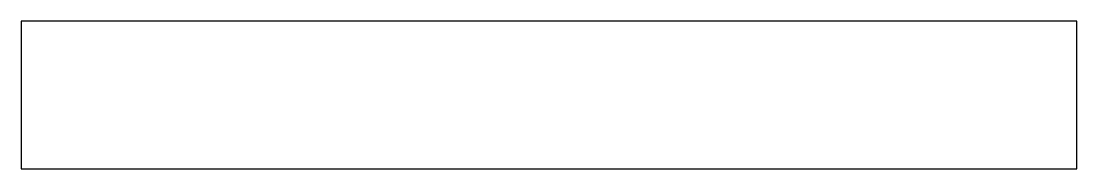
# Model space of a CAD drawing. Header units: millimetres. Extents: x -12.9 to 12.9, y 0 to 3.6.
import ezdxf

# ---------------------------------------------------------------- set-up
doc = ezdxf.new("R2010")
doc.units = ezdxf.units.MM
doc.layers.get('0').update_dxf_attribs({"linetype": 'CONTINUOUS'})

msp = doc.modelspace()

# ---------------------------------------------------------------- linework, layer by layer
msp.add_lwpolyline([(12.929, 3.6), (-12.87, 3.6), (-12.87, 0), (12.929, 0)], close=True)

doc.saveas('drawing.dxf')
